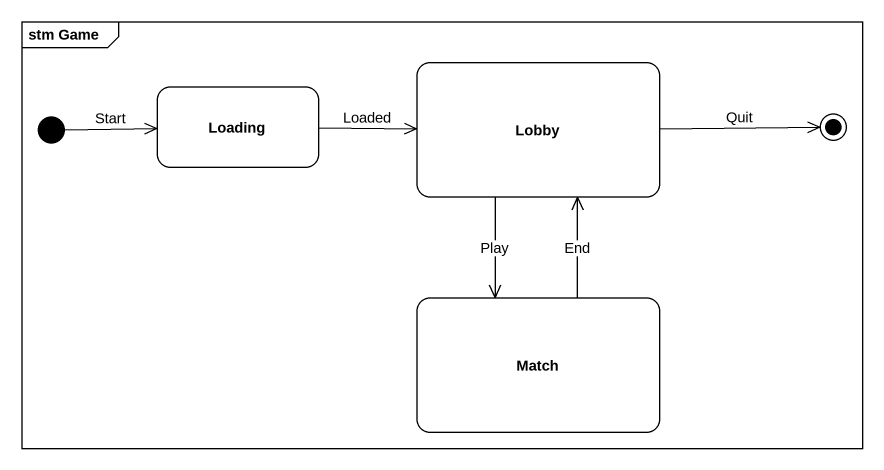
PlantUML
@startuml
mainframe stm Game
hide empty description
state Lobby
state Loading
state Match
[*] -right-> Loading : Start
Lobby --> Match : Play
Loading -right-> Lobby : Loaded
Match -up-> Lobby : End
Lobby -right-> [*] : Quit
@enduml
